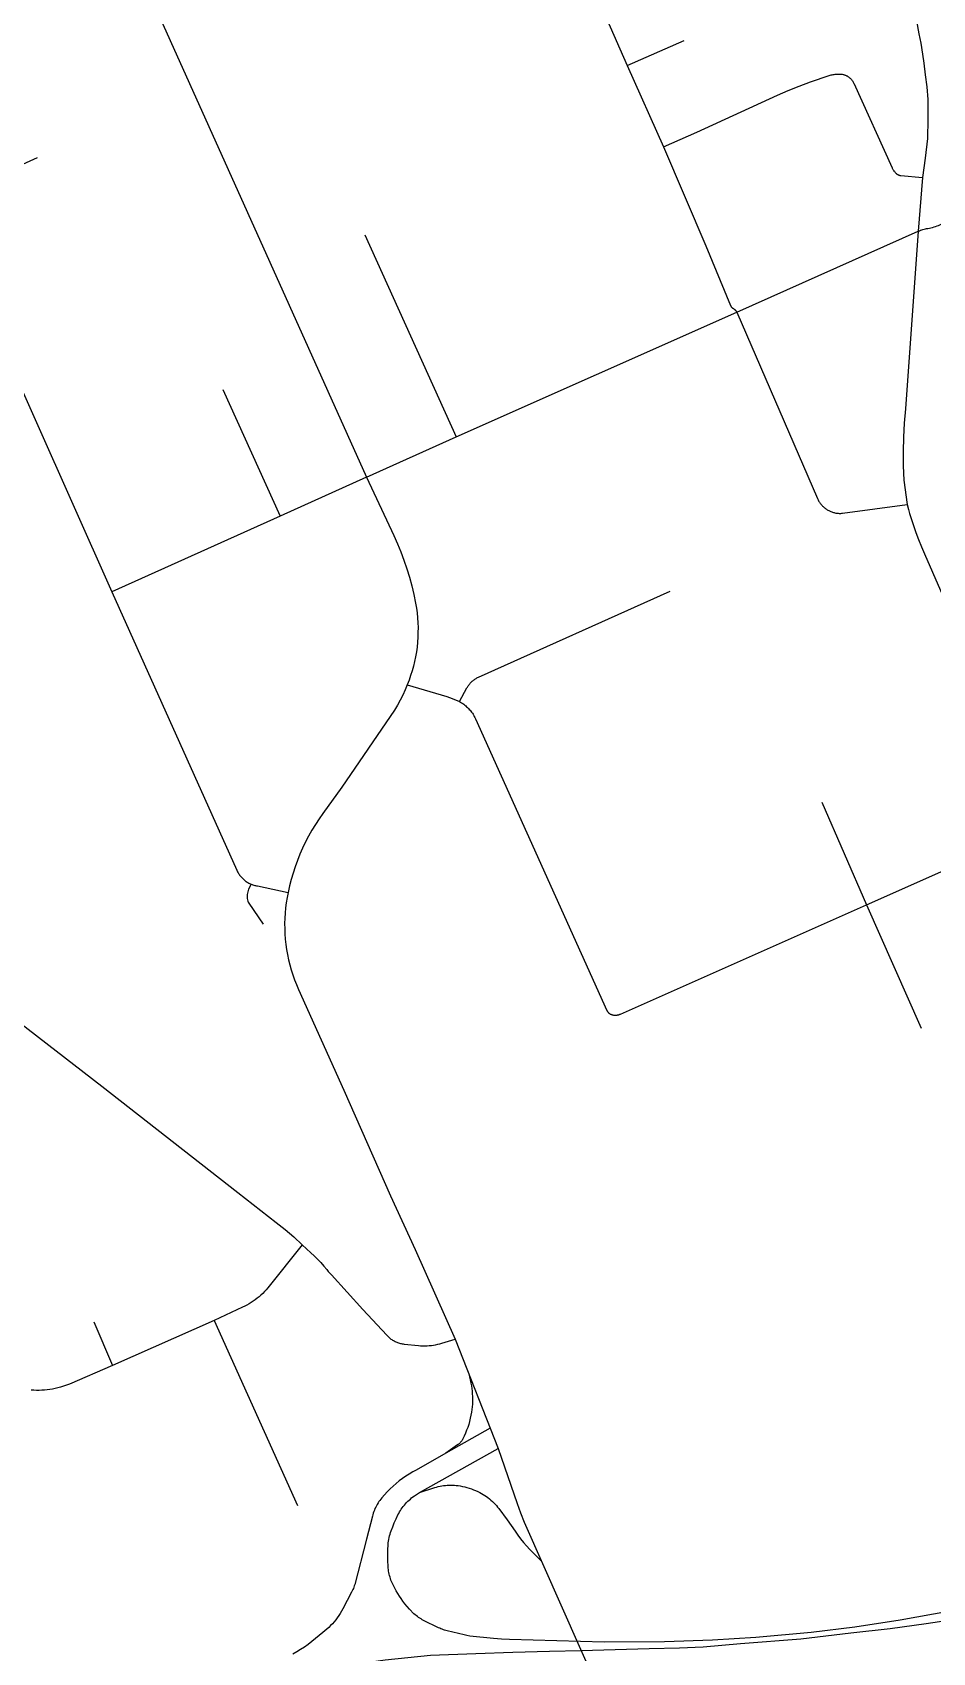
# Model space of a CAD drawing. Header units: inches. Extents: x 326453 to 344102, y 4677180 to 4689621.
# Drawn here: x 333232 to 334081, y 4682422 to 4683951 of the extents above; entities that cross this region are included whole.
import ezdxf

# ---------------------------------------------------------------- set-up
doc = ezdxf.new("R2010")
doc.units = ezdxf.units.IN
doc.header["$MEASUREMENT"] = 0
doc.layers.add('Street_Centreline', color=7, linetype='Continuous')

msp = doc.modelspace()

# ---------------------------------------------------------------- linework, layer by layer
at = {"layer": 'Street_Centreline'}
for p, q in [((333033.9043, 4684673.0546), (333546.8772, 4683530.8672)), ((333793.0601, 4683919.37), (333846.7104, 4683943.1496)), ((333793.0601, 4683919.37), (333827.1951, 4683842.8835)), ((333236.033, 4683832.3755), (333142.6528, 4683790.3618)), ((334071.8898, 4683813.6679), (334067.8492, 4683763.0443)), ((333142.6528, 4683790.3618), (333306.7212, 4683422.8176)), ((333545.579, 4683759.6533), (333631.6321, 4683568.9946)), ((333896.4636, 4683686.6339), (334067.8492, 4683763.0443)), ((333631.6321, 4683568.9946), (333896.4636, 4683686.6339)), ((333411.3999, 4683613.6833), (333465.4848, 4683494.2476)), ((333546.8772, 4683530.8672), (333631.6321, 4683568.9946)), ((333546.8772, 4683530.8672), (333465.4848, 4683494.2476)), ((333465.4848, 4683494.2476), (333306.7212, 4683422.8176)), ((333976.8937, 4683224.3333), (334019.0672, 4683127.3926)), ((334019.0672, 4683127.3926), (334185.9175, 4683201.4214)), ((334019.0672, 4683127.3926), (334070.5272, 4683011.0004)), ((333289.6975, 4682733.8845), (333307.165, 4682692.7352)), ((333403.244, 4682735.1925), (333307.165, 4682692.7352)), ((333403.244, 4682735.1925), (333481.735, 4682560.528)), ((333630.5523, 4682717.3607), (333671.2001, 4682614.3945)), ((333663.7045, 4682633.3818), (333621.9652, 4682610.0242)), ((333596.9789, 4682572.8164), (333671.2001, 4682614.3945))]:
    msp.add_line(p, q, dxfattribs=at)
for points in [[(333690.5562, 4684154.0908), (333741.4483, 4684037.0734), (333793.0601, 4683919.37)], [(334028.1452, 4684086.7064), (334037.7856, 4684058.8497), (334052.7793, 4684013.1363), (334058.3233, 4683995.7924), (334060.1692, 4683987.695), (334062.2201, 4683979.3926), (334063.5651, 4683973.1968), (334066.0263, 4683961.5119), (334068.387, 4683949.2807), (334070.2328, 4683940.5683), (334071.9796, 4683930.1694), (334073.005, 4683921.5595), (334074.4407, 4683910.5921), (334075.8812, 4683899.2773), (334076.8041, 4683887.4899), (334077.0092, 4683868.7325), (334076.5387, 4683850.5588), (334074.4709, 4683832.081), (334071.8898, 4683813.6679)], [(333827.1951, 4683842.8835), (333858.7316, 4683856.6876), (333934.9253, 4683891.3782), (333945.1611, 4683895.8688), (333955.5171, 4683900.0748), (333965.9853, 4683903.993), (333983.6991, 4683910.0578), (333984.605, 4683910.3362), (333985.5199, 4683910.5831), (333986.4428, 4683910.7984), (333987.3725, 4683910.9817), (333988.3081, 4683911.1328), (333989.2482, 4683911.2516), (333990.192, 4683911.3379), (333991.1381, 4683911.3916), (333992.0855, 4683911.4126), (333993.0331, 4683911.4009), (333993.9797, 4683911.3566), (333994.9242, 4683911.2796), (333995.8656, 4683911.1701), (333996.8025, 4683911.0282)], [(333996.8025, 4683911.0282), (333997.2922, 4683910.9091), (333997.7776, 4683910.7734), (333998.258, 4683910.6212), (333998.733, 4683910.4526), (333999.2019, 4683910.2678), (333999.6642, 4683910.0672), (334000.1193, 4683909.8508), (334000.5668, 4683909.619), (334001.0061, 4683909.372), (334001.4367, 4683909.1101), (334001.8581, 4683908.8337), (334002.2698, 4683908.543), (334002.6713, 4683908.2384), (334003.0621, 4683907.9202), (334003.4419, 4683907.5888), (334003.81, 4683907.2447), (334004.1662, 4683906.8881), (334004.51, 4683906.5196), (334004.841, 4683906.1395), (334005.1588, 4683905.7484), (334005.463, 4683905.3466), (334005.7532, 4683904.9346), (334006.0293, 4683904.5129), (334006.2907, 4683904.082), (334006.5372, 4683903.6425), (334006.7686, 4683903.1948), (334006.9845, 4683902.7394), (334043.1177, 4683823.033), (334043.3309, 4683822.5581), (334043.5594, 4683822.0904), (334043.8031, 4683821.6304), (334044.0616, 4683821.1786), (334044.3347, 4683820.7355), (334044.6221, 4683820.3014), (334044.9235, 4683819.877), (334045.2385, 4683819.4627), (334045.567, 4683819.0588), (334045.9084, 4683818.6658), (334046.2624, 4683818.2842), (334046.6286, 4683817.9143), (334046.8276, 4683817.7263), (334047.0329, 4683817.5451), (334047.2441, 4683817.371), (334047.4611, 4683817.2041), (334047.6837, 4683817.0447), (334047.9115, 4683816.8929), (334048.1443, 4683816.7489), (334048.3819, 4683816.6128), (334048.6239, 4683816.4849), (334048.8701, 4683816.3653), (334049.1202, 4683816.254), (334049.374, 4683816.1513), (334049.6311, 4683816.0572), (334049.8912, 4683815.9719), (334050.1541, 4683815.8955), (334050.4194, 4683815.8279), (334050.6868, 4683815.7694), (334050.9561, 4683815.72), (334051.2269, 4683815.6798), (334051.4988, 4683815.6487), (334071.8898, 4683813.6679)], [(332081.5176, 4683899.5424), (332175.0097, 4683827.3388), (332328.6201, 4683707.3403), (332547.8551, 4683537.9077), (332698.2231, 4683419.8452), (332799.6433, 4683341.589), (333002.0848, 4683184.2818), (333297.1298, 4682956.2707), (333425.6222, 4682855.9966), (333461.7582, 4682827.7159), (333470.1231, 4682820.9526), (333478.2691, 4682813.9272), (333486.1882, 4682806.6469)], [(333827.1951, 4683842.8835), (333867.4481, 4683749.4285), (333890.6057, 4683692.9968), (333890.6796, 4683692.8248), (333890.7594, 4683692.6554), (333890.8447, 4683692.4888), (333890.9356, 4683692.3251), (333891.032, 4683692.1646), (333891.1337, 4683692.0074), (333891.2406, 4683691.8537), (333891.3526, 4683691.7037), (333891.4696, 4683691.5575), (333891.5915, 4683691.4154), (333891.718, 4683691.2774), (333891.8491, 4683691.1438), (333891.9847, 4683691.0146), (333892.1245, 4683690.8901), (333892.2684, 4683690.7703), (333892.4162, 4683690.6554), (333892.5678, 4683690.5456), (333892.7231, 4683690.4409), (333892.8817, 4683690.3415), (333893.0436, 4683690.2475), (333893.2086, 4683690.159), (333893.4243, 4683690.0431), (333893.6358, 4683689.9197), (333893.8428, 4683689.789), (333894.0452, 4683689.6511), (333894.2426, 4683689.5063), (333894.4348, 4683689.3547), (333894.6216, 4683689.1964), (333894.8028, 4683689.0317), (333894.9781, 4683688.8607), (333895.1473, 4683688.6838), (333895.3102, 4683688.501), (333895.4667, 4683688.3127), (333895.6164, 4683688.119), (333895.7593, 4683687.9202), (333895.8952, 4683687.7165), (333896.0239, 4683687.5082), (333896.1452, 4683687.2955), (333896.259, 4683687.0787), (333896.3652, 4683686.8581), (333896.4636, 4683686.6339)], [(334067.8492, 4683763.0443), (334068.9379, 4683763.505), (334070.0403, 4683763.9317), (334071.1555, 4683764.3238), (334072.2823, 4683764.6811), (334073.4197, 4683765.0031), (334074.5666, 4683765.2896), (334075.7218, 4683765.5403), (334076.8843, 4683765.7548), (334078.3552, 4683766.027), (334079.8166, 4683766.3461), (334081.2671, 4683766.7118), (334082.7051, 4683767.1238), (334084.1293, 4683767.5815), (334085.538, 4683768.0845), (334086.9299, 4683768.6324), (334088.3036, 4683769.2245), (334106.6692, 4683777.4918)], [(334067.8492, 4683763.0443), (334055.6541, 4683595.4806), (334054.4908, 4683582.0745), (334053.7775, 4683568.6369), (334053.5151, 4683555.183), (334053.7039, 4683541.7279), (334054.3436, 4683528.2866), (334057.4712, 4683505.147)], [(333896.4636, 4683686.6339), (333972.6626, 4683510.9098), (333972.9889, 4683510.1843), (333973.3398, 4683509.4704), (333973.7149, 4683508.7689), (333974.1136, 4683508.0806), (333974.5357, 4683507.4063), (333974.9805, 4683506.7468), (333975.4476, 4683506.1029), (333975.9364, 4683505.4753), (333976.4463, 4683504.8648), (333976.9768, 4683504.272), (333977.5272, 4683503.6977), (333978.097, 4683503.1425), (333978.6853, 4683502.6071), (333979.2915, 4683502.0921), (333979.915, 4683501.5981), (333980.555, 4683501.1256), (333981.2108, 4683500.6753), (333981.8815, 4683500.2477), (333982.5665, 4683499.8432), (333983.2649, 4683499.4623), (333983.9758, 4683499.1055), (333984.6986, 4683498.7731), (333985.4322, 4683498.4656), (333986.1759, 4683498.1834), (333986.9289, 4683497.9267), (333987.6901, 4683497.6959), (333988.4588, 4683497.4912), (333989.2341, 4683497.3129), (333990.0149, 4683497.1611), (333990.8005, 4683497.0361), (333991.5899, 4683496.9379), (333992.3822, 4683496.8668), (333993.1765, 4683496.8228), (333993.9718, 4683496.8059), (333994.7672, 4683496.8162), (333995.5618, 4683496.8537), (333996.3547, 4683496.9182), (334057.4712, 4683505.147)], [(333546.8772, 4683530.8672), (333572.7179, 4683475.8782), (333576.1773, 4683468.2004), (333579.39, 4683460.4162), (333582.3526, 4683452.5333), (333585.0621, 4683444.5599), (333587.5157, 4683436.5041), (333589.7109, 4683428.3741), (333591.6456, 4683420.1782), (333593.3177, 4683411.9247), (333594.0835, 4683407.3853), (333594.6964, 4683402.8227), (333595.1558, 4683398.2422), (333595.4612, 4683393.6488), (333595.612, 4683389.0478), (333595.6084, 4683384.4442), (333595.4501, 4683379.8434), (333595.1374, 4683375.2505), (333594.6706, 4683370.6707), (333594.0504, 4683366.1092), (333593.2773, 4683361.5711), (333592.3522, 4683357.0614), (333591.2762, 4683352.5854), (333590.0506, 4683348.1481), (333588.6766, 4683343.7544), (333587.1558, 4683339.4093), (333585.49, 4683335.1177)], [(334057.4712, 4683505.147), (334058.5439, 4683500.3679), (334058.8599, 4683499.0948), (334059.2207, 4683497.8338), (334059.626, 4683496.5863), (334065.6725, 4683478.852), (334068.1099, 4683472.0235), (334070.7413, 4683465.2673), (334073.5643, 4683458.589), (334185.9175, 4683201.4214)], [(333306.7212, 4683422.8176), (333424.5858, 4683160.0137), (333424.9601, 4683159.2164), (333425.3616, 4683158.4324), (333425.7899, 4683157.6628), (333426.2444, 4683156.9084), (333426.7248, 4683156.1701), (333427.2302, 4683155.4488), (333427.7603, 4683154.7454), (333428.3143, 4683154.0606), (333428.8915, 4683153.3954), (333429.4914, 4683152.7505), (333430.1131, 4683152.1266), (333430.756, 4683151.5246), (333431.4193, 4683150.945), (333432.1021, 4683150.3887), (333432.8037, 4683149.8563), (333433.5233, 4683149.3484), (333434.2599, 4683148.8655), (333435.0128, 4683148.4084), (333435.781, 4683147.9775), (333436.5635, 4683147.5733), (333437.3596, 4683147.1964), (333438.1681, 4683146.8471), (333438.9883, 4683146.5259), (333439.819, 4683146.2332), (333440.6593, 4683145.9693), (333441.5082, 4683145.7345), (333442.3647, 4683145.5291), (333443.2278, 4683145.3534), (333444.0964, 4683145.2076), (333473.0702, 4683139.0146)], [(333634.7951, 4683319.1197), (333641.8159, 4683332.1089), (333642.2042, 4683332.799), (333642.6157, 4683333.4755), (333643.0499, 4683334.1377), (333643.5064, 4683334.7847), (333643.9846, 4683335.4159), (333644.4839, 4683336.0304), (333645.0038, 4683336.6277), (333645.5437, 4683337.2069), (333646.1029, 4683337.7675), (333646.6809, 4683338.3087), (333647.2769, 4683338.83), (333647.8903, 4683339.3308), (333648.5203, 4683339.8105), (333649.1662, 4683340.2685), (333649.8274, 4683340.7043), (333650.5029, 4683341.1174), (333651.1921, 4683341.5073), (333651.8941, 4683341.8736), (333652.6082, 4683342.2158), (333833.6139, 4683423.2509)], [(333585.49, 4683335.1177), (333583.3902, 4683330.1806), (333581.1424, 4683325.3091), (333578.7488, 4683320.5076), (333576.2113, 4683315.7806), (333573.5325, 4683311.1321), (333523.6303, 4683238.4698), (333505.778, 4683213.7188), (333502.165, 4683208.5332), (333498.7231, 4683203.2324), (333495.4561, 4683197.8222), (333492.3673, 4683192.3082), (333489.4602, 4683186.6963), (333486.7377, 4683180.9926), (333484.2029, 4683175.203), (333481.8583, 4683169.3338), (333479.7065, 4683163.3912), (333477.7499, 4683157.3816), (333475.9904, 4683151.3113), (333474.4299, 4683145.1868), (333473.0702, 4683139.0146)], [(333585.49, 4683335.1177), (333622.984, 4683323.8431), (333625.41, 4683323.0666), (333627.8071, 4683322.2049), (333630.1723, 4683321.259), (333632.5026, 4683320.2302), (333634.7951, 4683319.1197)], [(333634.7951, 4683319.1197), (333635.8219, 4683318.5415), (333636.8283, 4683317.9285), (333637.8131, 4683317.2813), (333638.775, 4683316.6007), (333639.7131, 4683315.8875), (333640.6262, 4683315.1425), (333641.5131, 4683314.3667), (333642.373, 4683313.5609), (333643.2047, 4683312.7261), (333644.0072, 4683311.8632), (333644.7797, 4683310.9734), (333645.5213, 4683310.0575), (333646.231, 4683309.1168), (333646.908, 4683308.1523), (333647.5515, 4683307.1651), (333648.1608, 4683306.1564), (333648.7351, 4683305.1275), (333649.2738, 4683304.0794), (333649.7763, 4683303.0135), (333773.8238, 4683027.702), (333773.9497, 4683027.4656), (333774.0836, 4683027.2335), (333774.2253, 4683027.0062), (333774.3748, 4683026.7839), (333774.5318, 4683026.5669), (333774.6962, 4683026.3554), (333774.8677, 4683026.1496), (333775.0461, 4683025.9498), (333775.2314, 4683025.7563), (333775.4231, 4683025.5692), (333775.6212, 4683025.3888), (333775.8253, 4683025.2153), (333776.0352, 4683025.0489), (333776.2507, 4683024.8898), (333776.4716, 4683024.7382), (333776.6975, 4683024.5943), (333776.9282, 4683024.4582), (333777.1635, 4683024.3301), (333777.403, 4683024.2101), (333777.6465, 4683024.0984), (333777.8937, 4683023.9951), (333778.1442, 4683023.9003)], [(333438.1681, 4683146.8471), (333435.7602, 4683142.0344), (333435.2663, 4683140.9202), (333434.8631, 4683139.7386), (333434.555, 4683138.5061), (333434.3464, 4683137.2395), (333434.2417, 4683135.9554), (333434.2454, 4683134.6705), (333434.3617, 4683133.4014), (333434.5952, 4683132.1647), (333434.9502, 4683130.9772), (333435.4311, 4683129.8555), (333436.0424, 4683128.8162), (333449.4486, 4683109.1877)], [(333473.0702, 4683139.0146), (333472.1086, 4683134.1883), (333471.3095, 4683129.3325), (333470.6737, 4683124.4526), (333470.2019, 4683119.5542), (333469.8947, 4683114.6427), (333469.7525, 4683109.7236), (333469.7753, 4683104.8025), (333469.9632, 4683099.885), (333470.316, 4683094.9765), (333470.8332, 4683090.0826), (333471.5143, 4683085.2089), (333472.3585, 4683080.3607), (333473.3649, 4683075.5436), (333474.5322, 4683070.7629), (333475.8593, 4683066.0241), (333477.3446, 4683061.3325), (333478.9865, 4683056.6933), (333480.783, 4683052.1118), (333482.7322, 4683047.5932), (333525.7154, 4682952.3748), (333569.6325, 4682852.7044), (333592.7849, 4682802.0006), (333630.5523, 4682717.3607)], [(333778.1442, 4683023.9003), (333778.5185, 4683023.7734), (333778.897, 4683023.6597), (333779.2792, 4683023.5592), (333779.6647, 4683023.4721), (333780.053, 4683023.3986), (333780.4436, 4683023.3386), (333780.8361, 4683023.2924), (333781.2299, 4683023.2598), (333781.6247, 4683023.241), (333782.0198, 4683023.2361), (333782.4149, 4683023.2449), (333782.8095, 4683023.2675), (333783.203, 4683023.3038), (333783.595, 4683023.3539), (333783.985, 4683023.4177), (333784.3726, 4683023.495), (333784.7572, 4683023.5858), (333785.1384, 4683023.69), (333785.5158, 4683023.8074), (333785.8888, 4683023.9379), (333786.257, 4683024.0814), (333786.62, 4683024.2376), (334019.0672, 4683127.3926)], [(333486.1882, 4682806.6469), (333453.7425, 4682765.809), (333452.2146, 4682764.0559), (333450.6288, 4682762.355), (333448.9869, 4682760.7082), (333447.2908, 4682759.1173), (333445.5423, 4682757.5841), (333443.7435, 4682756.1104), (333441.8963, 4682754.6977), (333440.0028, 4682753.3478), (333438.0651, 4682752.062), (333436.0854, 4682750.8419), (333434.066, 4682749.6888), (333432.009, 4682748.604), (333429.9169, 4682747.5887), (333403.244, 4682735.1925)], [(333486.1882, 4682806.6469), (333494.4893, 4682798.9661), (333497.6838, 4682795.9901), (333500.7811, 4682792.9131), (333503.778, 4682789.7383), (333506.6713, 4682786.4688), (333509.4583, 4682783.1081), (333510.8649, 4682781.4041), (333512.3181, 4682779.7396), (333513.8167, 4682778.1159), (333543.5487, 4682745.5076), (333566.109, 4682721.1536), (333566.7261, 4682720.5097), (333567.3646, 4682719.8872), (333568.024, 4682719.2866), (333568.7033, 4682718.7087), (333569.4018, 4682718.1542), (333570.1187, 4682717.6238), (333570.8531, 4682717.1179), (333571.6044, 4682716.6372), (333572.3714, 4682716.1823), (333573.1535, 4682715.7537), (333573.9497, 4682715.3519), (333574.759, 4682714.9772), (333575.5806, 4682714.6303), (333576.4135, 4682714.3114), (333577.2567, 4682714.0209), (333578.1092, 4682713.7592), (333578.9702, 4682713.5266), (333579.8385, 4682713.3233), (333580.7133, 4682713.1495), (333581.5934, 4682713.0056), (333582.4779, 4682712.8915), (333595.9523, 4682711.4977), (333597.9938, 4682711.3391), (333600.0395, 4682711.2515), (333602.0871, 4682711.235), (333604.134, 4682711.2896), (333606.1777, 4682711.4153), (333608.2159, 4682711.612), (333610.246, 4682711.8793), (333612.2656, 4682712.2169), (333614.2722, 4682712.6245), (333616.2635, 4682713.1015), (333618.237, 4682713.6474), (333630.5523, 4682717.3607)], [(333307.165, 4682692.7352), (333266.6117, 4682675.107), (333263.834, 4682674.0238), (333261.0191, 4682673.0414), (333258.1706, 4682672.1611), (333255.7007, 4682671.4909), (333253.2097, 4682670.9039), (333250.7004, 4682670.4008), (333248.1757, 4682669.9821), (333245.6384, 4682669.6482), (333243.0913, 4682669.3997), (333240.5372, 4682669.2366), (333237.9792, 4682669.1593), (333235.42, 4682669.1677), (333232.8625, 4682669.262), (333230.3097, 4682669.4419)], [(333643.8983, 4682683.5536), (333645.5043, 4682675.8466), (333645.9722, 4682673.3987), (333646.3589, 4682670.9366), (333646.664, 4682668.463), (333646.887, 4682665.9807), (333647.0277, 4682663.4924), (333647.086, 4682661.0007), (333647.0618, 4682658.5086), (333646.9551, 4682656.0185), (333646.7661, 4682653.5334), (333646.495, 4682651.0559), (333646.142, 4682648.5887), (333645.6232, 4682645.6699), (333645.0038, 4682642.7706), (333644.2847, 4682639.8945), (333643.4667, 4682637.045), (333642.5508, 4682634.2254), (333641.5381, 4682631.4391), (333640.4297, 4682628.6894), (333639.227, 4682625.9797), (333637.9315, 4682623.3131), (333637.706, 4682622.8863), (333637.4665, 4682622.4672), (333637.2132, 4682622.0563), (333636.9464, 4682621.654), (333636.6665, 4682621.2607), (333636.3736, 4682620.877), (333636.0682, 4682620.5032), (333635.7506, 4682620.1397), (333635.4211, 4682619.7869), (333635.0801, 4682619.4452), (333634.728, 4682619.115), (333634.3651, 4682618.7967), (333633.9919, 4682618.4906), (333633.6087, 4682618.197), (333633.216, 4682617.9163), (333632.8142, 4682617.6488), (333621.9652, 4682610.0242)], [(333671.2001, 4682614.3945), (333689.0708, 4682562.3187), (333692.2473, 4682553.4808), (333695.6783, 4682544.7386), (333819.5712, 4682266.1833)], [(333621.9652, 4682610.0242), (333593.9937, 4682593.9682), (333590.6439, 4682592.1284), (333587.3608, 4682590.172), (333584.1485, 4682588.1015), (333581.0111, 4682585.9192), (333577.9522, 4682583.628), (333574.9758, 4682581.2307), (333572.0856, 4682578.7302), (333569.285, 4682576.1297), (333566.5775, 4682573.4323), (333563.9666, 4682570.6414), (333561.4554, 4682567.7604), (333560.5001, 4682566.5841), (333559.5859, 4682565.3755), (333558.7139, 4682564.1362), (333557.8852, 4682562.8674), (333557.1008, 4682561.5709), (333556.3615, 4682560.248), (333555.6684, 4682558.9005), (333555.0221, 4682557.5298), (333554.4234, 4682556.1377), (333553.8732, 4682554.7257), (333553.3719, 4682553.2956), (333552.9203, 4682551.8491), (333552.5189, 4682550.3878), (333546.8975, 4682528.5905), (333535.8509, 4682486.0276), (333535.4806, 4682484.7691), (333535.0674, 4682483.5239), (333534.6118, 4682482.2936), (333534.1143, 4682481.0796), (333533.5756, 4682479.8834), (333532.9962, 4682478.7063), (333524.6125, 4682462.8725), (333523.4059, 4682460.7451), (333522.1295, 4682458.6588), (333520.7847, 4682456.6159), (333519.373, 4682454.6187), (333517.8959, 4682452.6694), (333516.3551, 4682450.77), (333514.7522, 4682448.9227), (333513.089, 4682447.1296), (333511.3673, 4682445.3924), (333509.589, 4682443.7133), (333507.7561, 4682442.094), (333505.8705, 4682440.5363), (333491.8329, 4682429.3253), (333488.3558, 4682426.8577), (333484.7998, 4682424.5053), (333481.1686, 4682422.2706), (333477.4663, 4682420.1559)], [(333966.7686, 4682440.7071), (333914.3821, 4682435.8556), (333873.5252, 4682433.2999), (333828.4193, 4682431.7211), (333771.4718, 4682431.5853), (333681.8694, 4682434.0775), (333674.3948, 4682434.4397), (333666.9362, 4682435.0475), (333644.4956, 4682437.3005), (333641.8008, 4682437.7348), (333640.4643, 4682438.0117), (333639.1366, 4682438.3282), (333623.0408, 4682442.2772), (333621.862, 4682442.576), (333620.6933, 4682442.9121), (333619.5359, 4682443.2853), (333618.3909, 4682443.6952), (333617.2596, 4682444.1412), (333616.143, 4682444.623), (333615.0424, 4682445.1402), (333600.9215, 4682452.0509), (333599.7004, 4682452.7086), (333598.501, 4682453.4051), (333597.3245, 4682454.1397), (333596.1722, 4682454.9116), (333595.0452, 4682455.7201), (333593.9448, 4682456.5643), (333592.872, 4682457.4434), (333591.8279, 4682458.3564), (333587.5838, 4682462.6659), (333585.418, 4682465.1247), (333583.3353, 4682467.6542), (333581.338, 4682470.2517), (333579.6654, 4682472.5773), (333578.065, 4682474.9532), (333576.5384, 4682477.3772), (333575.087, 4682479.8469), (333573.7121, 4682482.36), (333572.4151, 4682484.9142), (333571.1972, 4682487.507), (333570.1005, 4682490.1746), (333569.6202, 4682491.5347), (333569.186, 4682492.9101), (333568.7985, 4682494.2994), (333568.4581, 4682495.701), (333568.165, 4682497.1133), (333567.9198, 4682498.5346), (333567.7227, 4682499.9634), (333567.5738, 4682501.398), (333567.4734, 4682502.8369), (333567.2434, 4682508.6217), (333567.1649, 4682514.4106), (333567.238, 4682520.1996), (333567.3077, 4682521.876), (333567.4307, 4682523.5493), (333567.6068, 4682525.2179), (333567.8358, 4682526.8801), (333568.1175, 4682528.5341), (333568.4516, 4682530.1783), (333568.8378, 4682531.8111), (333569.2757, 4682533.4309), (333569.7648, 4682535.0358), (333570.3046, 4682536.6245), (333571.7269, 4682540.4282), (333573.2576, 4682544.1896), (333574.8956, 4682547.9055), (333576.6395, 4682551.5729), (333577.3721, 4682552.9965), (333578.1527, 4682554.3944), (333578.9805, 4682555.7648), (333579.8545, 4682557.1063), (333580.7737, 4682558.4171), (333581.737, 4682559.696), (333582.7433, 4682560.9412), (333583.7915, 4682562.1515), (333584.8803, 4682563.3254), (333586.0084, 4682564.4614), (333587.1746, 4682565.5584), (333588.3774, 4682566.6151), (333589.6156, 4682567.6301), (333590.8876, 4682568.6024), (333592.192, 4682569.5308), (333596.9789, 4682572.8164)], [(333596.9789, 4682572.8164), (333611.4538, 4682577.4329), (333613.0919, 4682577.9242), (333614.7459, 4682578.3583), (333616.4141, 4682578.7348), (333618.0943, 4682579.0531), (333619.7846, 4682579.313), (333621.4828, 4682579.514), (333623.187, 4682579.656), (333624.8951, 4682579.7387), (333626.6051, 4682579.7622), (333628.3148, 4682579.7263), (333630.0223, 4682579.631), (333631.7254, 4682579.4766), (333633.4221, 4682579.2632), (333635.5539, 4682578.9212), (333637.6731, 4682578.5089), (333639.7776, 4682578.0266), (333641.8649, 4682577.4749), (333643.9328, 4682576.8545), (333645.979, 4682576.1658), (333648.0013, 4682575.4099), (333649.9975, 4682574.5873), (333651.9653, 4682573.6992), (333653.9027, 4682572.7463), (333655.5105, 4682571.8866), (333657.0874, 4682570.9713), (333658.6314, 4682570.0017), (333660.1408, 4682568.9789), (333661.6136, 4682567.9041), (333663.0481, 4682566.7787), (333664.4426, 4682565.6041), (333665.7952, 4682564.3816), (333667.1045, 4682563.1127), (333668.3688, 4682561.799), (333669.5866, 4682560.442), (333670.7563, 4682559.0435), (333671.8767, 4682557.605), (333679.6594, 4682547.0157), (333687.218, 4682536.2652), (333689.784, 4682532.6532), (333692.4598, 4682529.1219), (333695.2431, 4682525.6745), (333698.1311, 4682522.3143), (333701.1211, 4682519.0446), (333704.2102, 4682515.8684), (333707.3956, 4682512.7888), (333711.8506, 4682508.3776)], [(334403.483, 4682556.6432), (334358.5379, 4682538.5002), (334283.1778, 4682510.5205), (334146.1317, 4682470.9921), (334097.9592, 4682460.7415), (334050.7201, 4682452.2135), (334008.0867, 4682445.7917), (333966.7686, 4682440.7071)], [(334474.6416, 4682545.4823), (334448.5234, 4682536.5756), (334425.6996, 4682529.212), (334398.6392, 4682520.818), (334357.23, 4682508.6999), (334265.6262, 4682485.2003), (334236.596, 4682478.2811), (334210.8671, 4682472.7387), (334158.0784, 4682462.5408), (334109.1145, 4682453.8515), (334075.4007, 4682448.7525), (334041.4652, 4682444.0969), (334004.2767, 4682439.8604), (333956.8745, 4682434.3518), (333899.9926, 4682429.8016), (333864.7488, 4682426.8287), (333842.4871, 4682425.8113), (333813.9639, 4682425.2833), (333749.6411, 4682423.411)], [(333749.6411, 4682423.411), (333719.7625, 4682422.8668), (333685.0227, 4682421.9101), (333650.1212, 4682420.5985), (333607.5355, 4682418.9939), (333564.7602, 4682414.4545), (333542.7421, 4682411.4024), (333520.821, 4682407.7174), (333499.0152, 4682403.4026), (333395.3023, 4682381.3239), (333258.7696, 4682350.9289), (333243.0366, 4682347.5954), (333169.2894, 4682332.2449), (333122.3694, 4682322.1297), (333014.6748, 4682297.5643), (332935.917, 4682279.434), (332821.0695, 4682250.4219), (332637.9128, 4682209.9389)]]:
    msp.add_lwpolyline(points, dxfattribs=at)

doc.saveas('drawing.dxf')
